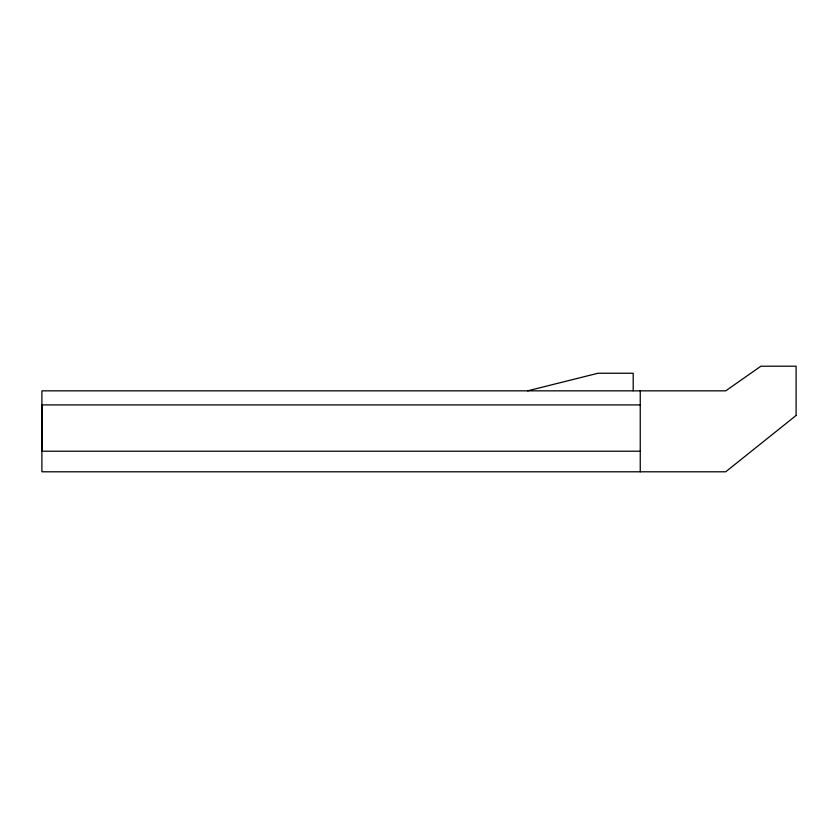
<?xml version="1.0" encoding="UTF-8"?>
<svg xmlns="http://www.w3.org/2000/svg" width="838" height="838" viewBox="0 0 838 838"><rect width="100%" height="100%" fill="white"/><g stroke="black" fill="none" stroke-linecap="round" stroke-linejoin="round"><path stroke-width="1.26" d="M527.615 390.843L598.007 373.245L633.203 373.245L633.203 390.843M640.242 404.922L41.9 404.922L41.9 451.221L640.242 451.221M640.242 390.843L640.242 471.794M796.1 415.48L725.708 471.794L41.9 471.794L41.9 390.843L725.718 390.843L760.904 366.206L796.1 366.206L796.1 415.48"/></g></svg>
